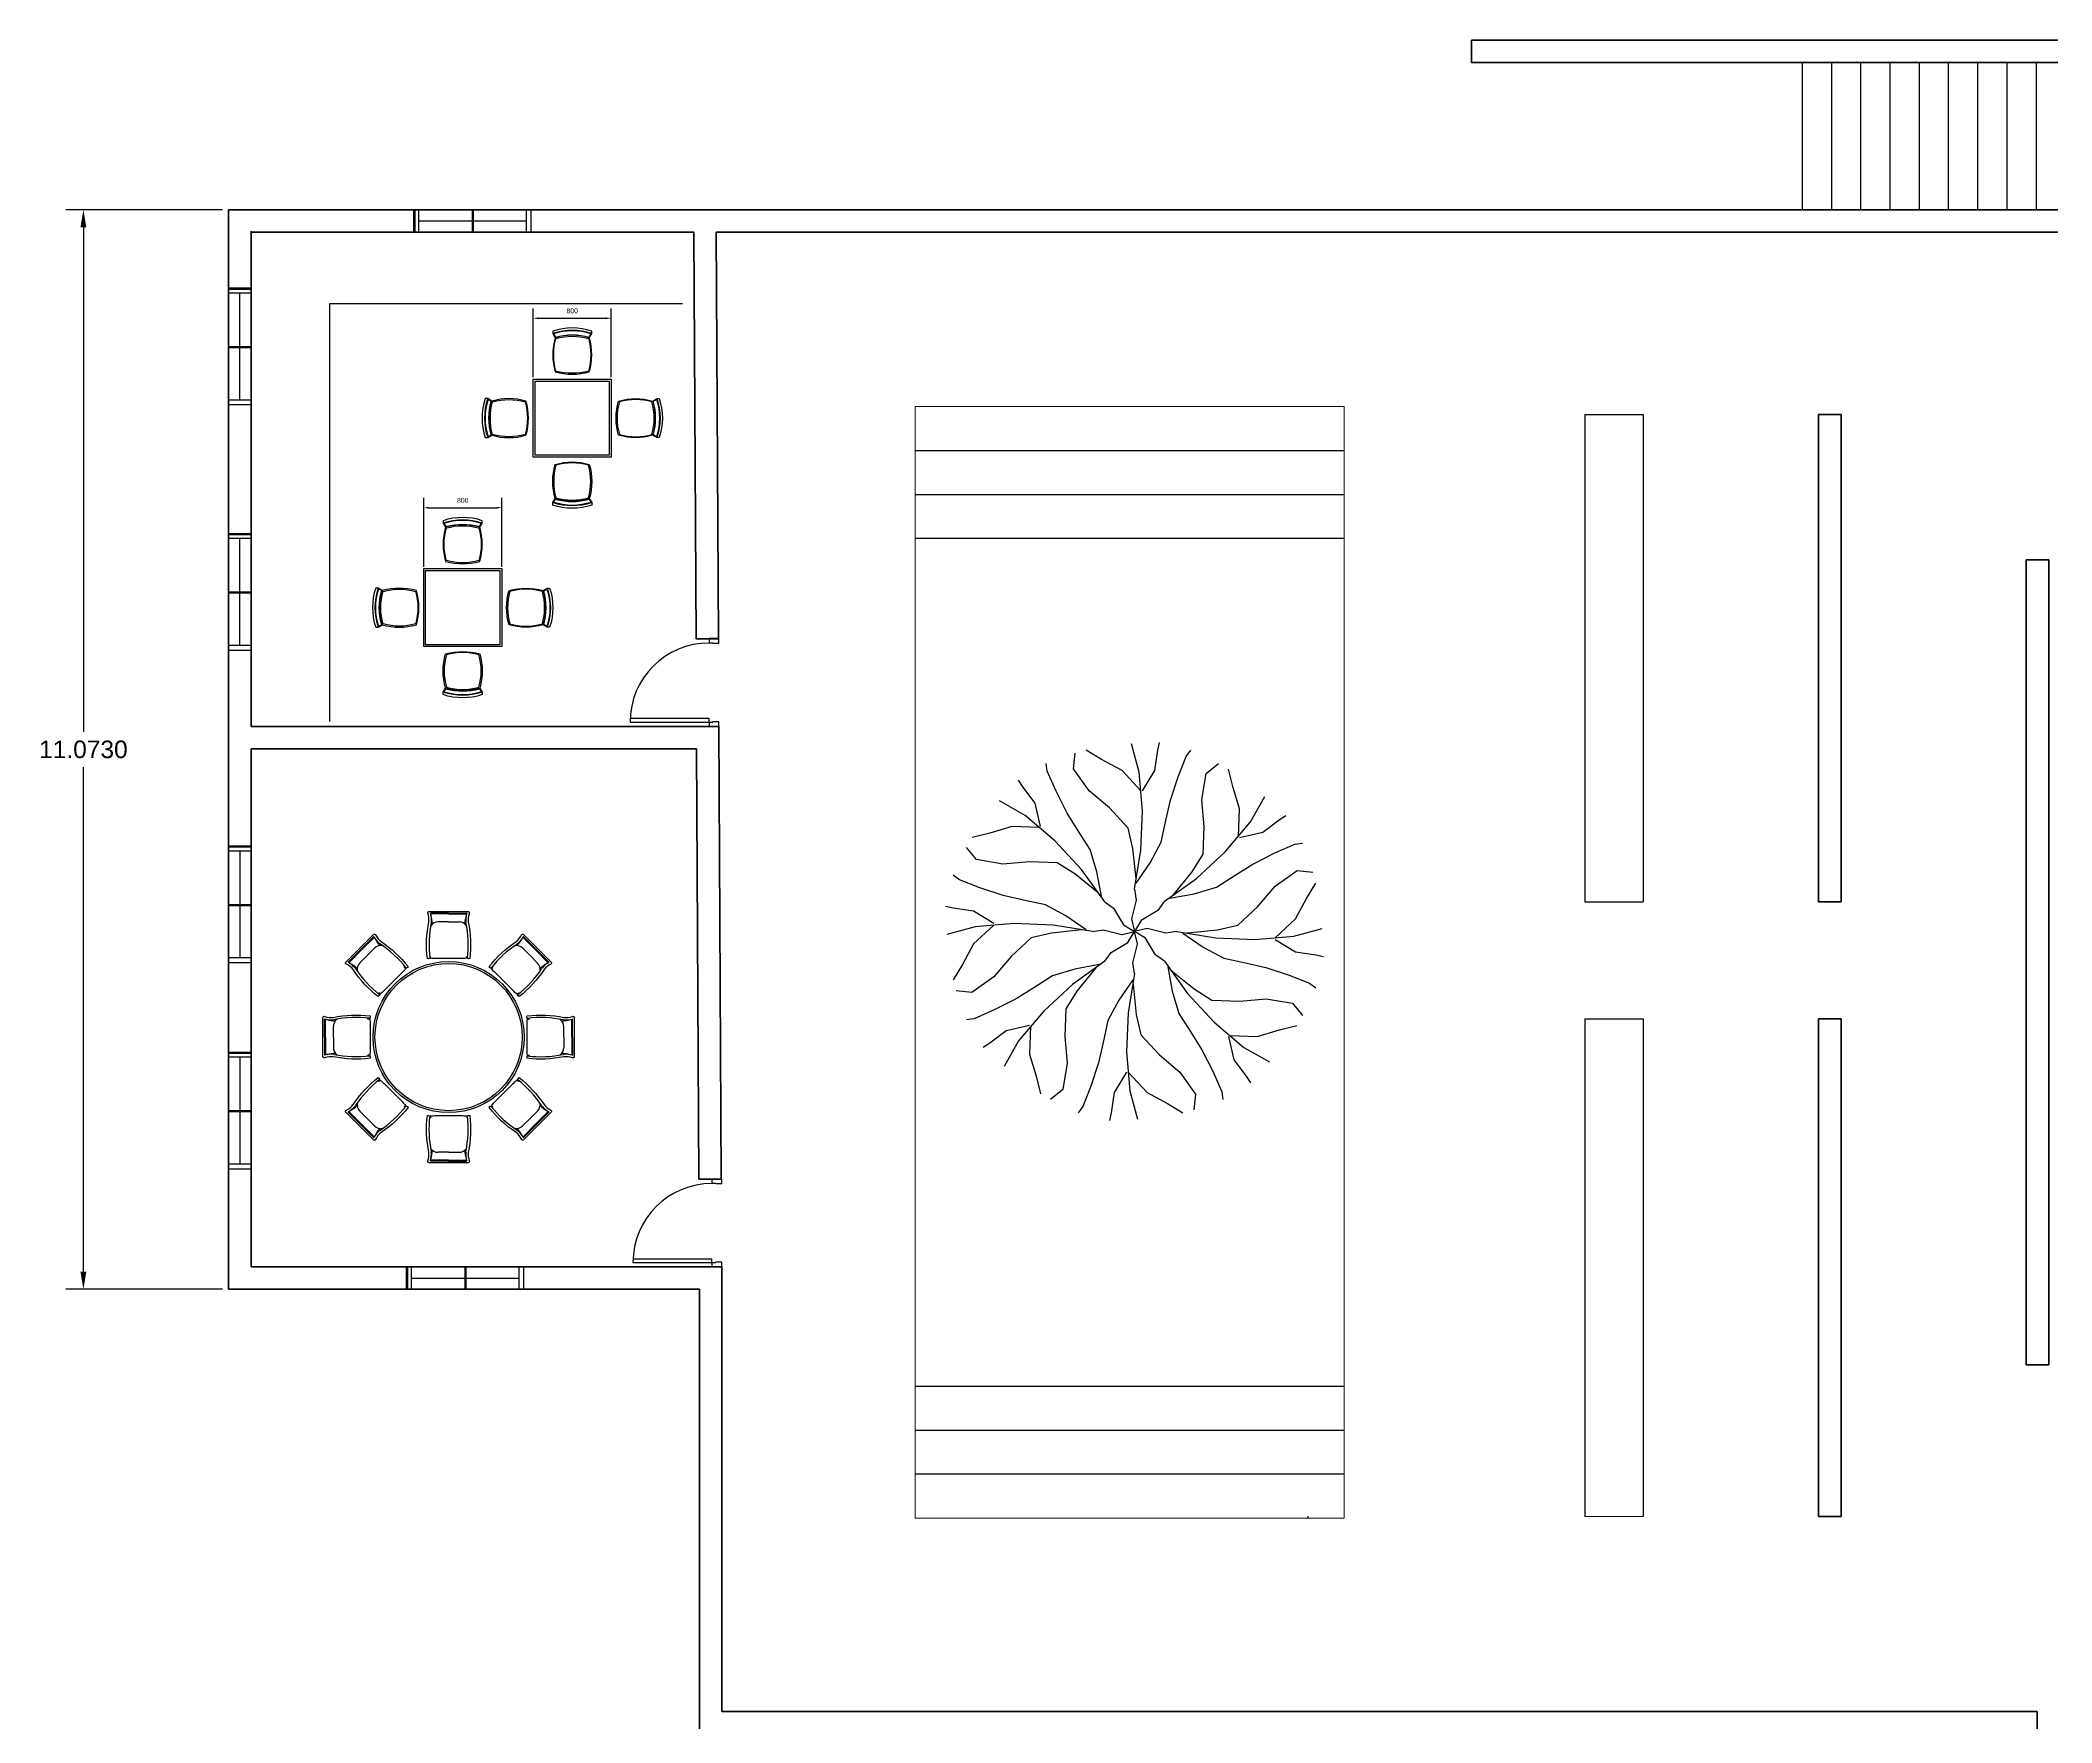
# Model space of a CAD drawing. Header units: metres. Extents: x -353 to 1688, y -477 to 135.
# Drawn here: x -322.8 to -302.17, y -426.66 to -409.41 of the extents above; entities that cross this region are included whole.
import ezdxf

# ---------------------------------------------------------------- set-up
doc = ezdxf.new("R2010")
doc.units = ezdxf.units.M
doc.header["$MEASUREMENT"] = 0
for name, color, linetype, lineweight in [('DIMENSION', 240, 'Continuous', 40), ('ELEVATION', 160, 'Continuous', 20), ('WALL', 2, 'Continuous', 40)]:
    doc.layers.add(name, color=color, linetype=linetype, lineweight=lineweight)
doc.layers.add('FURNITURE', color=130, linetype='Continuous', plot=False)
doc.layers.add('STAIR', color=231, linetype='Continuous', plot=False)
for name, color, linetype in [('ID-LOOSE', 31, 'Continuous'), ('ID-LOOSE2', 8, 'Continuous'), ('TREES', 82, 'Continuous'), ('WINDOW', 10, 'Continuous')]:
    doc.layers.add(name, color=color, linetype=linetype)
doc.styles.get("Standard").update_dxf_attribs({"font": 'arial.ttf'})
doc.dimstyles.new('Annotative', dxfattribs={"dimscale": 0, "dimtxt": 0.18, "dimasz": 0.18, "dimexe": 0.18, "dimexo": 0.0625, "dimgap": 0.09, "dimtad": 0, "dimtih": 1, "dimtoh": 1, "dimdec": 4, "dimzin": 0, "dimdsep": 46, "dimtxsty": 'Standard', "dimcen": 0.09, "dimadec": 0, "dimazin": 0, "dimtfac": 1, "dimtdec": 4, "dimtofl": 0, "dimtmove": 0, "dimatfit": 3, "dimfxl": 1, "dimtolj": 1, "dimtzin": 0, "dimarcsym": 0})
doc.dimstyles.new('ARCHITXT', dxfattribs={"dimtxt": 0.05, "dimasz": 0.05, "dimexe": 0.1, "dimexo": 0.02, "dimgap": 0.05, "dimtad": 1, "dimtih": 1, "dimtoh": 1, "dimdec": 0, "dimlfac": 1000, "dimzin": 0, "dimdsep": 46, "dimtxsty": 'Standard', "dimcen": 0.1, "dimdle": 0.18, "dimclrd": 15, "dimclre": 15, "dimclrt": 202, "dimadec": 0, "dimazin": 0, "dimtfac": 0.72, "dimtdec": 0, "dimtix": 1, "dimtmove": 2, "dimatfit": 3, "dimfxl": 1, "dimtolj": 1, "dimtzin": 0, "dimarcsym": 0})

# ---------------------------------------------------------------- blocks, each defined once
blk = doc.blocks.new('A$C1D6968EA')
at = {"layer": 'ID-LOOSE2'}
for p, q in [((0.001, 0.385), (0.02, 0.387)), ((0.02, 0.387), (0.016, 0.396)), ((0.02, 0.387), (0.02, 0.396)), ((0.374, 0.201), (0.374, 0.308)), ((0.455, 0.201), (0.455, 0.385)), ((0.456, 0.201), (0.456, 0.385)), ((0.464, 0.201), (0.464, 0.385)), ((0.001, 0.017), (0.02, 0.016)), ((0.02, 0.016), (0.016, 0.006)), ((0.02, 0.016), (0.02, 0.006)), ((0.374, 0.201), (0.374, 0.094)), ((0.455, 0.201), (0.455, 0.018)), ((0.456, 0.201), (0.456, 0.018)), ((0.464, 0.201), (0.464, 0.017))]:
    blk.add_line(p, q, dxfattribs=at)
for centre, radius, start, end in [((0.137, -0.752), 1.154, 78.4357, 96.8363), ((-0.011, 0.389), 0.012, 341.7536, 26.5375), ((0.276, 0.307), 0.0978, 0.5164, 53.1927), ((0.346, 0.685), 0.317, 271.1591, 287.5641), ((0.394, 0.618), 0.241, 264.5513, 285.9626), ((0.454, 0.385), 0.000433, 341.7715, 99.2202), ((0.455, 0.385), 0.000725, 357.3762, 107.5208), ((0.461, 0.384), 0.00242, 10.345, 111.3742), ((0.137, 1.154), 1.154, 263.1637, 281.5643), ((-0.011, 0.014), 0.012, 333.4625, 18.2464), ((0.276, 0.095), 0.0978, 306.8073, 359.4836), ((0.346, -0.282), 0.317, 72.4359, 88.8409), ((0.394, -0.216), 0.241, 74.0374, 95.4487), ((0.454, 0.018), 0.000433, 260.7798, 18.2285), ((0.455, 0.018), 0.000725, 252.4792, 2.6238), ((0.461, 0.018), 0.00242, 248.6258, 349.655)]:
    blk.add_arc(centre, radius, start, end, dxfattribs=at)
blk = doc.blocks.new('A$C8043')
at = {"layer": 'ID-LOOSE'}
blk.add_lwpolyline([(0.377, 1.275, 0.142857), (0.377, 1.625), (0.402, 1.667), (0.402, 1.692, 0.16432), (0.002, 1.692), (0.002, 1.667), (0.027, 1.625, 0.142857), (0.027, 1.275, 0.142857)], format="xyb", close=True, dxfattribs=at)
at = {"layer": 'ID-LOOSE2'}
for points in [[(0.395, 1.664, 0.159203), (0.01, 1.664), (0.03, 1.631, -0.139716), (0.375, 1.631)], [(0.035, 1.283, -0.138299), (0.035, 1.617, -0.138299), (0.369, 1.617, -0.138299), (0.369, 1.283, -0.138299)]]:
    blk.add_lwpolyline(points, format="xyb", close=True, dxfattribs=at)
at = {"layer": 'ID-LOOSE2', "color": 4}
for centre, start, end in [((0.202, 1.075), 71.3371, 108.6629), ((0.202, 1.025), 73.7398, 106.2602)]:
    blk.add_arc(centre, 0.625, start, end, dxfattribs=at)
blk = doc.blocks.new('*D402')
at = {"layer": 'Defpoints', "color": 0, "transparency": 16777216}
for p in [(-316.948, -412.257), (-317.748, -412.882), (-316.948, -412.882)]:
    blk.add_point(p, dxfattribs=at)
at = {"layer": 'FURNITURE', "color": 15, "lineweight": -2, "transparency": 16777216}
for p, q in [((-317.748, -412.862), (-317.748, -412.157)), ((-316.948, -412.862), (-316.948, -412.157)), ((-317.698, -412.257), (-316.998, -412.257))]:
    blk.add_line(p, q, dxfattribs=at)
at = {"layer": 'FURNITURE', "color": 15, "transparency": 16777216}
for points in [[(-317.698, -412.249), (-317.698, -412.266), (-317.748, -412.257)], [(-316.998, -412.249), (-316.998, -412.266), (-316.948, -412.257)]]:
    blk.add_solid(points, dxfattribs=at)
at = {"layer": 'FURNITURE', "color": 202, "transparency": 16777216, "insert": (-317.348, -412.182), "char_height": 0.05, "attachment_point": 5}
blk.add_mtext('\\A1;800', dxfattribs=at)
blk = doc.blocks.new('*D405')
at = {"layer": 'Defpoints', "color": 0, "transparency": 16777216}
for p in [(-318.071, -414.201), (-318.871, -414.826), (-318.071, -414.826)]:
    blk.add_point(p, dxfattribs=at)
at = {"layer": 'FURNITURE', "color": 15, "lineweight": -2, "transparency": 16777216}
for p, q in [((-318.871, -414.806), (-318.871, -414.101)), ((-318.071, -414.806), (-318.071, -414.101)), ((-318.821, -414.201), (-318.121, -414.201))]:
    blk.add_line(p, q, dxfattribs=at)
at = {"layer": 'FURNITURE', "color": 15, "transparency": 16777216}
for points in [[(-318.821, -414.193), (-318.821, -414.21), (-318.871, -414.201)], [(-318.121, -414.193), (-318.121, -414.21), (-318.071, -414.201)]]:
    blk.add_solid(points, dxfattribs=at)
at = {"layer": 'FURNITURE', "color": 202, "transparency": 16777216, "insert": (-318.471, -414.126), "char_height": 0.05, "attachment_point": 5}
blk.add_mtext('\\A1;800', dxfattribs=at)
blk = doc.blocks.new('BRANCHZ', base_point=(0.5, 0.5))
for p, q in [((0.8758, 0.6211), (0.9341, 0.6629)), ((0.9341, 0.6629), (0.9759, 0.6586)), ((0.8297, 0.5667), (0.8758, 0.6211)), ((0.9591, 0.5878), (0.9842, 0.6293)), ((0.7756, 0.5166), (0.8297, 0.5667)), ((0.9298, 0.5334), (0.9591, 0.5878)), ((0.5334, 0.5083), (0.5, 0.5)), ((0.5835, 0.4958), (0.5335, 0.5083)), ((0.6126, 0.5001), (0.5835, 0.4958)), ((0.6126, 0.5001), (0.717, 0.4833)), ((0.6294, 0.4958), (0.6837, 0.4582)), ((0.6416, 0.496), (0.7213, 0.5041)), ((0.7213, 0.5041), (0.7756, 0.5166)), ((0.8214, 0.479), (0.9258, 0.4876)), ((0.8758, 0.4833), (0.9298, 0.5334)), ((0.9258, 0.4876), (1.001, 0.5083)), ((0.6837, 0.4582), (0.7381, 0.4289)), ((0.717, 0.4833), (0.8214, 0.479)), ((0.8758, 0.479), (0.9298, 0.4457)), ((0.9298, 0.4457), (0.9842, 0.4375)), ((0.9842, 0.4375), (1.005, 0.4332)), ((0.7381, 0.4289), (0.7964, 0.4164)), ((0.7964, 0.4164), (0.8507, 0.4039)), ((0.8507, 0.4039), (0.9133, 0.3831)), ((0.9133, 0.3831), (0.9674, 0.3623)), ((0.9674, 0.3623), (0.9842, 0.3498))]:
    blk.add_line(p, q)
blk = doc.blocks.new('TREE-16')
at = {"xscale": 120, "yscale": 120, "zscale": 120}
for rotation in [90, 134.9999999999999, 44.99999999999985, 180, 314.9999999999998, 224.9999999999999, 270]:
    blk.add_blockref('BRANCHZ', (0, 0), dxfattribs=dict(at, rotation=rotation))
blk.add_blockref('BRANCHZ', (0, 0), dxfattribs=at)
blk = doc.blocks.new('*D426')
at = {"layer": 'Defpoints', "color": 0, "transparency": 16777216}
for p in [(-320.873, -411.145), (-322.362, -422.218), (-320.873, -422.218)]:
    blk.add_point(p, dxfattribs=at)
at = {"layer": 'DIMENSION', "color": 0, "lineweight": -2, "transparency": 16777216}
for p, q in [((-320.935, -411.145), (-322.542, -411.145)), ((-322.362, -411.325), (-322.362, -416.499)), ((-322.362, -422.038), (-322.362, -416.863)), ((-320.935, -422.218), (-322.542, -422.218))]:
    blk.add_line(p, q, dxfattribs=at)
at = {"layer": 'DIMENSION', "color": 0, "transparency": 16777216}
for points in [[(-322.392, -411.325), (-322.332, -411.325), (-322.362, -411.145)], [(-322.392, -422.038), (-322.332, -422.038), (-322.362, -422.218)]]:
    blk.add_solid(points, dxfattribs=at)
at = {"layer": 'DIMENSION', "color": 0, "transparency": 16777216, "insert": (-322.362, -416.681), "char_height": 0.18, "attachment_point": 5}
blk.add_mtext('\\A1;11.0730', dxfattribs=at)

msp = doc.modelspace()

# ---------------------------------------------------------------- linework, layer by layer
at = {"layer": 'ELEVATION'}
for p, q in [((-313.83024, -413.16486), (-309.43024, -413.16486)), ((-313.83024, -424.56486), (-313.83024, -413.16486)), ((-309.43024, -413.16486), (-309.43024, -424.56486)), ((-309.43024, -424.56486), (-313.83024, -424.56486)), ((-306.36277, -424.54906), (-306.96277, -424.54906))]:
    msp.add_line(p, q, dxfattribs=at)
at = {"layer": 'FURNITURE'}
for p, q in [((-316.21565, -412.11014), (-319.83765, -412.11014)), ((-319.83765, -412.11014), (-319.83765, -416.39392)), ((-306.96277, -413.24454), (-306.96277, -418.24454)), ((-306.96277, -413.24454), (-306.36277, -413.24454)), ((-306.36277, -413.24454), (-306.36277, -418.24454)), ((-306.96277, -418.24454), (-306.36277, -418.24454)), ((-306.96277, -419.44454), (-306.96277, -424.54906)), ((-306.96277, -419.44454), (-306.36277, -419.44454)), ((-306.36277, -419.44454), (-306.36277, -424.54906))]:
    msp.add_line(p, q, dxfattribs=at)
for points in [[(-317.74754, -412.88234), (-316.94754, -412.88234), (-316.94754, -413.68234), (-317.74754, -413.68234)], [(-317.72754, -412.90234), (-316.96754, -412.90234), (-316.96754, -413.66234), (-317.72754, -413.66234)], [(-318.87141, -414.82637), (-318.07141, -414.82637), (-318.07141, -415.62637), (-318.87141, -415.62637)], [(-318.85141, -414.84637), (-318.09141, -414.84637), (-318.09141, -415.60637), (-318.85141, -415.60637)]]:
    msp.add_lwpolyline(points, close=True, dxfattribs=at)
for points in [[(-318.40441, -418.36152, 0.10252325), (-318.41399, -418.4489, -0.08046065), (-318.39842, -418.82613, -0.30229994), (-318.42284, -418.82321, 0.1979323), (-318.43199, -418.82254, -0.02819302), (-318.48605, -418.82613), (-318.6161, -418.82613), (-318.74615, -418.82613, -0.02819302), (-318.80021, -418.82254, 0.1979323), (-318.80936, -418.82321, -0.30229994), (-318.83378, -418.82613, -0.08046065), (-318.81821, -418.4489, 0.10252325), (-318.82779, -418.36152, -0.58711132), (-318.81701, -418.34233), (-318.41519, -418.34233, -0.58711132)], [(-319.36416, -418.58369, 0.10252325), (-319.30915, -418.65226, -0.08046065), (-319.0314, -418.90799, -0.30229994), (-319.05074, -418.92319, 0.1979323), (-319.05767, -418.92919, -0.02819302), (-319.09337, -418.96996), (-319.18532, -419.06191), (-319.27728, -419.15387, -0.02819302), (-319.31805, -419.18956, 0.1979323), (-319.32404, -419.19649, -0.30229994), (-319.33925, -419.21584, -0.08046065), (-319.59497, -418.93808, 0.10252325), (-319.66354, -418.88307, -0.58711132), (-319.66948, -418.86188), (-319.38535, -418.57775, -0.58711132)], [(-317.56866, -418.88307, 0.10252325), (-317.63723, -418.93808, -0.08046065), (-317.89296, -419.21584, -0.30229994), (-317.90816, -419.19649, 0.1979323), (-317.91415, -419.18956, -0.02819302), (-317.95492, -419.15387), (-318.04688, -419.06191), (-318.13883, -418.96996, -0.02819302), (-318.17453, -418.92919, 0.1979323), (-318.18146, -418.92319, -0.30229994), (-318.2008, -418.90799, -0.08046065), (-317.92305, -418.65226, 0.10252325), (-317.86804, -418.58369, -0.58711132), (-317.84685, -418.57775), (-317.56272, -418.86188, -0.58711132)], [(-319.88572, -419.41944, 0.10252325), (-319.79833, -419.42903, -0.08046065), (-319.4211, -419.41345, -0.30229994), (-319.42403, -419.43788, 0.1979323), (-319.42469, -419.44702, -0.02819302), (-319.4211, -419.50109), (-319.4211, -419.63113), (-319.4211, -419.76118, -0.02819302), (-319.42469, -419.81525, 0.1979323), (-319.42403, -419.82439, -0.30229994), (-319.4211, -419.84882, -0.08046065), (-319.79833, -419.83324, 0.10252325), (-319.88572, -419.84283, -0.58711132), (-319.9049, -419.83204), (-319.9049, -419.43022, -0.58711132)], [(-317.34648, -419.84283, 0.10252325), (-317.43387, -419.83324, -0.08046065), (-317.8111, -419.84882, -0.30229994), (-317.80817, -419.82439, 0.1979323), (-317.80751, -419.81525, -0.02819302), (-317.8111, -419.76118), (-317.8111, -419.63113), (-317.8111, -419.50109, -0.02819302), (-317.80751, -419.44702, 0.1979323), (-317.80817, -419.43788, -0.30229994), (-317.8111, -419.41345, -0.08046065), (-317.43387, -419.42903, 0.10252325), (-317.34648, -419.41944, -0.58711132), (-317.3273, -419.43022), (-317.3273, -419.83204, -0.58711132)], [(-319.66354, -420.3792, 0.10252325), (-319.59497, -420.32418, -0.08046065), (-319.33925, -420.04643, -0.30229994), (-319.32404, -420.06577, 0.1979323), (-319.31805, -420.07271, -0.02819302), (-319.27728, -420.1084), (-319.18532, -420.20035), (-319.09337, -420.29231, -0.02819302), (-319.05767, -420.33308, 0.1979323), (-319.05074, -420.33908, -0.30229994), (-319.0314, -420.35428, -0.08046065), (-319.30915, -420.61001, 0.10252325), (-319.36416, -420.67858, -0.58711132), (-319.38535, -420.68452), (-319.66948, -420.40039, -0.58711132)], [(-317.86804, -420.67858, 0.10252325), (-317.92305, -420.61001, -0.08046065), (-318.2008, -420.35428, -0.30229994), (-318.18146, -420.33908, 0.1979323), (-318.17453, -420.33308, -0.02819302), (-318.13883, -420.29231), (-318.04688, -420.20035), (-317.95492, -420.1084, -0.02819302), (-317.91415, -420.07271, 0.1979323), (-317.90816, -420.06577, -0.30229994), (-317.89296, -420.04643, -0.08046065), (-317.63723, -420.32418, 0.10252325), (-317.56866, -420.3792, -0.58711132), (-317.56272, -420.40039), (-317.84685, -420.68452, -0.58711132)], [(-318.82779, -420.90075, 0.10252325), (-318.81821, -420.81336, -0.08046065), (-318.83378, -420.43613, -0.30229994), (-318.80936, -420.43906, 0.1979323), (-318.80021, -420.43972, -0.02819302), (-318.74615, -420.43613), (-318.6161, -420.43613), (-318.48605, -420.43613, -0.02819302), (-318.43199, -420.43972, 0.1979323), (-318.42284, -420.43906, -0.30229994), (-318.39842, -420.43613, -0.08046065), (-318.41399, -420.81336, 0.10252325), (-318.40441, -420.90075, -0.58711132), (-318.41519, -420.91993), (-318.81701, -420.91993, -0.58711132)]]:
    msp.add_lwpolyline(points, format="xyb", close=True, dxfattribs=at)
for radius in [0.775, 0.755]:
    msp.add_circle((-318.6161, -419.63113), radius, dxfattribs=at)
at = {"layer": 'STAIR'}
for p, q in [((-304.73277, -409.6364), (-304.73277, -411.1364)), ((-304.43277, -409.6364), (-304.43277, -411.1364)), ((-304.13277, -409.6364), (-304.13277, -411.1364)), ((-303.83277, -409.6364), (-303.83277, -411.1364)), ((-303.53277, -409.6364), (-303.53277, -411.1364)), ((-303.23277, -409.6364), (-303.23277, -411.1364)), ((-302.93277, -409.6364), (-302.93277, -411.1364)), ((-302.63277, -409.6364), (-302.63277, -411.1364)), ((-302.33277, -409.6364), (-302.33277, -411.1364)), ((-313.83024, -413.61486), (-309.43024, -413.61486)), ((-313.83024, -414.06486), (-309.43024, -414.06486)), ((-313.83024, -414.51486), (-309.43024, -414.51486)), ((-309.43024, -423.21486), (-313.83024, -423.21486)), ((-309.43024, -423.66486), (-313.83024, -423.66486)), ((-309.43024, -424.11486), (-313.83024, -424.11486))]:
    msp.add_line(p, q, dxfattribs=at)
at = {"layer": 'WALL'}
for p, q in [((-308.12277, -409.4064), (-308.12277, -409.6364)), ((-299.70277, -409.4064), (-308.12277, -409.4064)), ((-299.93277, -409.6364), (-308.12277, -409.6364)), ((-304.13309, -411.14454), (-320.87277, -411.14454)), ((-320.87277, -411.14454), (-320.87277, -422.21758)), ((-306.53309, -411.14454), (-301.43309, -411.14454)), ((-320.64277, -411.36639), (-320.64277, -416.44454)), ((-316.09991, -411.37454), (-320.64277, -411.37454)), ((-316.09991, -411.37454), (-316.07807, -415.54454)), ((-304.13309, -411.37454), (-315.86991, -411.37454)), ((-315.86991, -411.37454), (-315.84807, -415.54454)), ((-306.53309, -411.37454), (-301.66309, -411.37454)), ((-304.56277, -413.24454), (-304.56277, -418.24454)), ((-304.56277, -413.24454), (-304.33277, -413.24454)), ((-304.33277, -413.24454), (-304.33277, -418.24454)), ((-302.43277, -414.7364), (-302.43277, -422.99406)), ((-302.43277, -414.7364), (-302.20277, -414.7364)), ((-302.20277, -414.7364), (-302.20277, -422.99406)), ((-315.84335, -415.54454), (-316.07807, -415.54454)), ((-315.84335, -416.44454), (-320.64277, -416.44454)), ((-315.84335, -416.44454), (-315.81904, -421.08705)), ((-320.64277, -416.67454), (-320.64277, -421.98755)), ((-316.07215, -416.67454), (-320.64277, -416.67454)), ((-316.07215, -416.67454), (-316.04904, -421.08708)), ((-304.56277, -418.24454), (-304.33277, -418.24454)), ((-316.04586, -419.0564), (-316.04586, -419.05651)), ((-304.56277, -419.44454), (-304.56277, -424.54906)), ((-304.56277, -419.44454), (-304.33277, -419.44454)), ((-304.33277, -419.44454), (-304.33277, -424.54906)), ((-320.64277, -421.08755), (-320.64286, -421.08755)), ((-315.81442, -421.08705), (-316.04904, -421.08708)), ((-320.87277, -421.98758), (-320.87279, -421.98758)), ((-315.81433, -421.98705), (-320.64277, -421.98755)), ((-315.81471, -421.98705), (-315.81277, -422.44758)), ((-315.81433, -421.98705), (-315.81339, -422.1669)), ((-315.81377, -421.98705), (-315.81433, -421.98705)), ((-320.87277, -422.21758), (-316.04277, -422.21758)), ((-320.64277, -422.21755), (-320.64277, -422.21758)), ((-316.04374, -422.21705), (-316.04277, -422.21705)), ((-316.04277, -422.21705), (-316.04277, -422.44758)), ((-316.04277, -422.44758), (-316.04277, -426.77906)), ((-316.04277, -422.44758), (-316.04277, -426.54906)), ((-315.81277, -422.44758), (-315.81277, -426.54906)), ((-302.43277, -422.99406), (-302.20277, -422.99406)), ((-309.80199, -424.56486), (-309.80199, -424.54906)), ((-304.33277, -424.54906), (-304.56277, -424.54906)), ((-315.81277, -426.54906), (-312.78199, -426.54906)), ((-302.32199, -426.54906), (-312.78199, -426.54906)), ((-302.55199, -426.54906), (-302.32199, -426.54906)), ((-302.32199, -426.54906), (-302.32199, -426.77906))]:
    msp.add_line(p, q, dxfattribs=at)
at = {"layer": 'WINDOW'}
for p, q in [((-318.97134, -411.14454), (-317.77134, -411.14454)), ((-318.97134, -411.37454), (-318.97134, -411.14454)), ((-318.96056, -411.37454), (-318.96056, -411.14454)), ((-318.92134, -411.37454), (-318.92134, -411.14454)), ((-318.37134, -411.37454), (-318.37134, -411.14454)), ((-318.36056, -411.37454), (-318.36056, -411.14454)), ((-317.82134, -411.14454), (-317.82134, -411.37454)), ((-317.77134, -411.14454), (-317.77134, -411.37454)), ((-317.77134, -411.37454), (-318.97134, -411.37454)), ((-318.97134, -411.37454), (-318.37134, -411.37454)), ((-318.92134, -411.25954), (-317.82134, -411.25954)), ((-320.87432, -413.14768), (-320.87432, -411.94768)), ((-320.87432, -411.94768), (-320.64432, -411.94768)), ((-320.87432, -411.94768), (-320.87432, -412.54768)), ((-320.87432, -411.95846), (-320.64432, -411.95846)), ((-320.87432, -411.99768), (-320.64432, -411.99768)), ((-320.75932, -411.99768), (-320.75932, -413.09768)), ((-320.64432, -411.94768), (-320.64432, -413.14768)), ((-320.87432, -412.54768), (-320.64432, -412.54768)), ((-320.87432, -412.55846), (-320.64432, -412.55846)), ((-320.64432, -413.09768), (-320.87432, -413.09768)), ((-320.64432, -413.14768), (-320.87432, -413.14768)), ((-320.87531, -415.66496), (-320.87531, -414.46496)), ((-320.87531, -414.46496), (-320.64531, -414.46496)), ((-320.87531, -414.46496), (-320.87531, -415.06496)), ((-320.87531, -414.47574), (-320.64531, -414.47574)), ((-320.87531, -414.51496), (-320.64531, -414.51496)), ((-320.76031, -414.51496), (-320.76031, -415.61496)), ((-320.64531, -414.46496), (-320.64531, -415.66496)), ((-320.87531, -415.06496), (-320.64531, -415.06496)), ((-320.87531, -415.07574), (-320.64531, -415.07574)), ((-315.94421, -415.54442), (-315.94421, -415.58942)), ((-315.84421, -415.54442), (-315.94421, -415.54442)), ((-315.84421, -415.59442), (-315.84421, -415.54442)), ((-320.64531, -415.61496), (-320.87531, -415.61496)), ((-320.64531, -415.66496), (-320.87531, -415.66496)), ((-315.90421, -415.58942), (-315.94421, -415.58942)), ((-315.90421, -415.59442), (-315.90421, -415.58942)), ((-315.84421, -415.59442), (-315.90421, -415.59442)), ((-315.94421, -416.36442), (-316.75421, -416.36442)), ((-315.94421, -416.39942), (-315.94421, -416.36442)), ((-316.75421, -416.39942), (-315.94421, -416.39942)), ((-315.94421, -416.39942), (-315.94421, -416.44442)), ((-315.94421, -416.39942), (-315.90421, -416.39942)), ((-315.94421, -416.44442), (-315.84421, -416.44442)), ((-315.90421, -416.39442), (-315.90421, -416.39942)), ((-315.90421, -416.39442), (-315.84421, -416.39442)), ((-315.84421, -416.44442), (-315.84421, -416.39442)), ((-320.87277, -418.8698), (-320.87277, -417.6698)), ((-320.87277, -417.6698), (-320.64277, -417.6698)), ((-320.87277, -417.6698), (-320.87277, -418.2698)), ((-320.87277, -417.68058), (-320.64277, -417.68058)), ((-320.87277, -417.7198), (-320.64277, -417.7198)), ((-320.75777, -417.7198), (-320.75777, -418.8198)), ((-320.64277, -417.6698), (-320.64277, -418.8698)), ((-320.87277, -418.2698), (-320.64277, -418.2698)), ((-320.87277, -418.28058), (-320.64277, -418.28058)), ((-320.64277, -418.8198), (-320.87277, -418.8198)), ((-320.64277, -418.8698), (-320.87277, -418.8698)), ((-320.87211, -420.98467), (-320.87211, -419.78467)), ((-320.87211, -419.78467), (-320.64211, -419.78467)), ((-320.87211, -419.78467), (-320.87211, -420.38467)), ((-320.87211, -419.79544), (-320.64211, -419.79544)), ((-320.87211, -419.83467), (-320.64211, -419.83467)), ((-320.75711, -419.83467), (-320.75711, -420.93467)), ((-320.64211, -419.78467), (-320.64211, -420.98467)), ((-320.87211, -420.38467), (-320.64211, -420.38467)), ((-320.87211, -420.39544), (-320.64211, -420.39544)), ((-320.64211, -420.93467), (-320.87211, -420.93467)), ((-320.64211, -420.98467), (-320.87211, -420.98467)), ((-315.9146, -421.08749), (-315.9146, -421.13249)), ((-315.8146, -421.08749), (-315.9146, -421.08749)), ((-315.8146, -421.13749), (-315.8146, -421.08749)), ((-315.8746, -421.13249), (-315.9146, -421.13249)), ((-315.8746, -421.13749), (-315.8746, -421.13249)), ((-315.8146, -421.13749), (-315.8746, -421.13749)), ((-315.9146, -421.90749), (-316.7246, -421.90749)), ((-316.7246, -421.94249), (-315.9146, -421.94249)), ((-315.9146, -421.94249), (-315.9146, -421.90749)), ((-315.9146, -421.94249), (-315.9146, -421.98749)), ((-315.9146, -421.94249), (-315.8746, -421.94249)), ((-315.8746, -421.93749), (-315.8746, -421.94249)), ((-315.8746, -421.93749), (-315.8146, -421.93749)), ((-315.8146, -421.98749), (-315.8146, -421.93749)), ((-319.04616, -421.98716), (-317.84616, -421.98716)), ((-319.04616, -422.21716), (-319.04616, -421.98716)), ((-319.03538, -422.21716), (-319.03538, -421.98716)), ((-318.99616, -422.21716), (-318.99616, -421.98716)), ((-318.99616, -422.10216), (-317.89616, -422.10216)), ((-318.44616, -422.21716), (-318.44616, -421.98716)), ((-318.43538, -422.21716), (-318.43538, -421.98716)), ((-317.89616, -421.98716), (-317.89616, -422.21716)), ((-317.84616, -421.98716), (-317.84616, -422.21716)), ((-315.9146, -421.98749), (-315.8146, -421.98749)), ((-317.84616, -422.21716), (-319.04616, -422.21716)), ((-319.04616, -422.21716), (-318.44616, -422.21716))]:
    msp.add_line(p, q, dxfattribs=at)
for centre in [(-315.94421, -416.39942), (-315.9146, -421.94249)]:
    msp.add_ellipse(centre, major_axis=(-0.57276, -0.57276), ratio=1, start_param=3.92699082, end_param=5.49778714, dxfattribs=at)

# ---------------------------------------------------------------- block references
at = {"layer": 'FURNITURE'}
for p in [(-317.54986, -414.08234), (-318.67373, -416.02637)]:
    msp.add_blockref('A$C8043', p, dxfattribs=at)
at = {"layer": 'FURNITURE', "rotation": 90}
for p in [(-316.54754, -413.48467), (-317.67141, -415.4287)]:
    msp.add_blockref('A$C8043', p, dxfattribs=at)
at = {"layer": 'FURNITURE', "xscale": -1}
for p, rotation in [((-318.14754, -413.48467), 269.9999999999968), ((-317.54986, -412.48234), 180), ((-319.27141, -415.4287), 269.9999999999968), ((-318.67373, -414.42637), 180)]:
    msp.add_blockref('A$C8043', p, dxfattribs=dict(at, rotation=rotation))
at = {"layer": 'FURNITURE', "ltscale": 0.5}
for p, rotation in [((-318.4146, -418.82321), 90), ((-319.04491, -418.91736), 135), ((-317.90233, -419.20233), 45), ((-319.42402, -419.42964), 180), ((-319.32987, -420.05994), 224.9999999999999), ((-318.18729, -420.3449), 315), ((-318.8176, -420.43906), 270)]:
    msp.add_blockref('A$C1D6968EA', p, dxfattribs=dict(at, rotation=rotation))
msp.add_blockref('A$C1D6968EA', (-317.80818, -419.83263), dxfattribs=at)
at = {"layer": 'TREES', "color": 0, "xscale": 0.0320120484411144, "yscale": 0.0320120484411144, "zscale": 0.0320120484411144}
msp.add_blockref('TREE-16', (-311.58033, -418.54781), dxfattribs=at)

# ---------------------------------------------------------------- dimensions: what is measured, and where the dimension line sits
at = {"layer": 'DIMENSION'}
dim = msp.add_linear_dim(base=(-322.36178, -422.21758), p1=(-320.87277, -411.14454), p2=(-320.87277, -422.21758), angle=90, dimstyle='Annotative', dxfattribs=at)
dim.commit()
dim.dimension.update_dxf_attribs({"geometry": '*D426', "text_midpoint": (-322.36178, -416.68106)})
at = {"layer": 'FURNITURE'}
for base, p1, p2, picture, middle in [((-316.94754, -412.25734), (-317.74754, -412.88234), (-316.94754, -412.88234), '*D402', (-317.34754, -412.18182)), ((-318.07141, -414.20137), (-318.87141, -414.82637), (-318.07141, -414.82637), '*D405', (-318.47141, -414.12585))]:
    dim = msp.add_linear_dim(base=base, p1=p1, p2=p2, dimstyle='ARCHITXT', dxfattribs=at)
    dim.commit()
    dim.dimension.update_dxf_attribs({"geometry": picture, "text_midpoint": middle})

doc.saveas('drawing.dxf')
